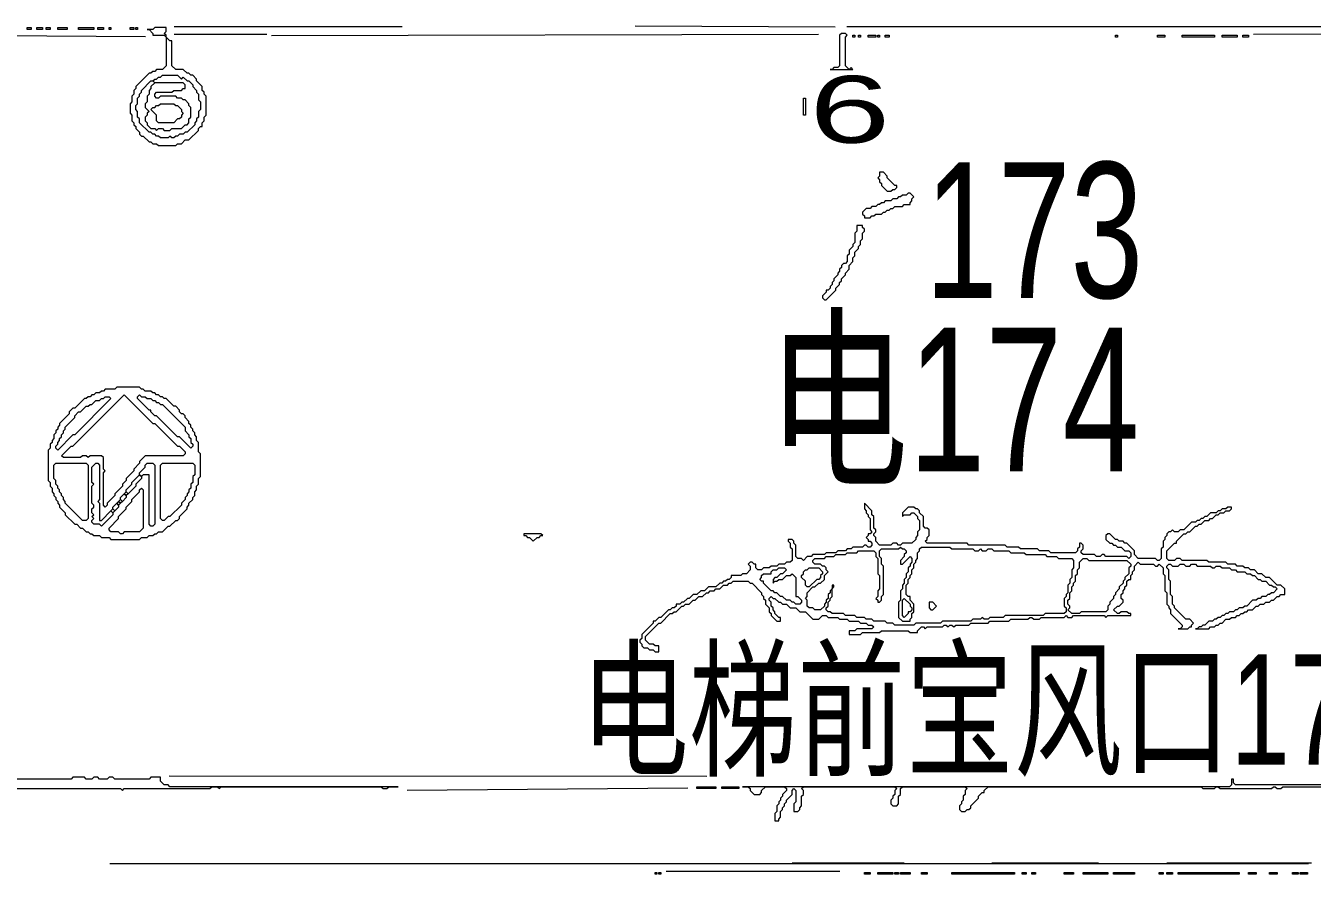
# Model space of a CAD drawing. Extents: x 20 to 3943, y 20 to 2783.
# Drawn here: x 2125 to 2801, y 28 to 474 of the extents above; entities that cross this region are included whole.
import ezdxf

# ---------------------------------------------------------------- set-up
doc = ezdxf.new("R2010")
doc.units = 0
for name, color, linetype, lineweight in [('OCR_TEXT', 6, 'Continuous', 0), ('TRACE_STRAIGHT', 5, 'Continuous', 0), ('TRACE_TEXT_SYMBOL', 6, 'Continuous', 0)]:
    doc.layers.add(name, color=color, linetype=linetype, lineweight=lineweight)
doc.styles.add('wqy-unicode', font='wqy-unicode.lff')

msp = doc.modelspace()

# ---------------------------------------------------------------- linework, layer by layer
at = {"layer": 'TRACE_STRAIGHT', "color": 5}
for p, q in [((2203.125, 473.625), (2323.125, 473.625)), ((2445.614, 474.006), (2550.631, 473.448)), ((2556.875, 473.595), (2819.375, 473.685)), ((2045.614, 469.203), (2188.131, 468.4)), ((2203.124, 469.508), (2251.877, 469.574)), ((2254.371, 468.929), (2541.878, 469.594)), ((2770.625, 469.624), (2854.377, 469.729)), ((2200.625, 79.75), (2483.125, 79.639)), ((2325.615, 72.28), (2473.147, 73.496)), ((2528, 34), (2587, 34)), ((2633, 34), (2689, 34)), ((2725, 34), (2801, 34)), ((2169.375, 33.581), (2799.375, 33.643)), ((2461.872, 29.586), (2553.127, 29.716))]:
    msp.add_line(p, q, dxfattribs=at)
at = {"layer": 'TRACE_TEXT_SYMBOL', "color": 6}
for points in [[(2126, 473), (2128, 473), (2128, 472), (2126, 472)], [(2131, 473), (2134, 473), (2134, 472), (2131, 472)], [(2136, 473), (2138, 473), (2138, 472), (2136, 472)], [(2142, 473), (2147, 473), (2147, 472), (2142, 472)], [(2153, 473), (2161, 473), (2161, 472), (2153, 472)], [(2163, 473), (2166, 473), (2166, 472), (2163, 472)], [(2169, 473), (2170, 473), (2170, 472), (2169, 472)], [(2180, 473), (2182, 473), (2182, 472), (2180, 472)], [(2183, 473), (2184, 473), (2184, 472), (2183, 472)], [(2554, 470), (2553, 469), (2553, 453), (2552, 452), (2550, 452), (2549, 451), (2548, 451), (2560, 451), (2559, 452), (2558, 451), (2556, 453), (2556, 468), (2557, 469), (2556, 470)], [(2560, 469), (2561, 469), (2561, 468), (2560, 468)], [(2563, 469), (2564, 469), (2564, 468), (2563, 468)], [(2568, 469), (2572, 469), (2572, 468), (2568, 468)], [(2573, 469), (2574, 469), (2574, 468), (2573, 468)], [(2577, 469), (2579, 469), (2579, 468), (2577, 468)], [(2698, 469), (2699, 469), (2699, 468), (2698, 468)], [(2720, 469), (2724, 469), (2724, 468), (2720, 468)], [(2733, 469), (2750, 469), (2750, 468), (2733, 468)], [(2754, 469), (2762, 469), (2762, 468), (2754, 468)], [(2765, 469), (2768, 469), (2768, 468), (2765, 468)], [(2195, 432), (2196, 433), (2203, 433), (2204, 432), (2205, 432), (2207, 430), (2207, 429), (2208, 428), (2207, 427), (2207, 426), (2206, 425), (2205, 425), (2203, 423), (2195, 423), (2194, 424), (2194, 427), (2191, 430), (2192, 431), (2193, 431), (2194, 432)], [(2534, 436), (2535, 436), (2535, 427), (2534, 427)], [(2574, 397), (2574, 395), (2573, 394), (2574, 393), (2574, 392), (2575, 391), (2575, 390), (2578, 387), (2580, 387), (2581, 388), (2582, 388), (2583, 389), (2583, 390), (2582, 390), (2578, 394), (2578, 395), (2576, 397)], [(2589, 386), (2588, 385), (2586, 385), (2585, 384), (2584, 384), (2583, 383), (2581, 383), (2580, 382), (2577, 382), (2576, 381), (2575, 381), (2574, 380), (2573, 380), (2572, 379), (2570, 379), (2569, 378), (2567, 378), (2565, 376), (2565, 375), (2566, 374), (2566, 373), (2569, 373), (2570, 374), (2571, 374), (2572, 375), (2575, 375), (2576, 376), (2577, 376), (2578, 377), (2579, 377), (2580, 378), (2581, 378), (2582, 379), (2586, 379), (2587, 380), (2590, 380), (2590, 381), (2591, 382), (2591, 383), (2592, 384), (2590, 386)], [(2562, 369), (2562, 366), (2561, 365), (2561, 360), (2560, 359), (2560, 358), (2558, 356), (2558, 354), (2557, 353), (2557, 350), (2556, 349), (2555, 349), (2554, 348), (2554, 347), (2553, 346), (2553, 345), (2552, 344), (2552, 343), (2550, 341), (2550, 340), (2549, 339), (2549, 338), (2548, 337), (2548, 336), (2547, 335), (2546, 335), (2546, 334), (2544, 332), (2544, 331), (2545, 330), (2546, 330), (2551, 335), (2551, 336), (2553, 338), (2553, 339), (2554, 340), (2554, 341), (2556, 343), (2556, 344), (2558, 346), (2558, 348), (2560, 350), (2560, 352), (2561, 353), (2561, 355), (2563, 357), (2563, 358), (2564, 359), (2564, 361), (2565, 362), (2565, 365), (2566, 366), (2566, 367), (2565, 368), (2565, 369)], [(2166, 278), (2167, 279), (2169, 279), (2170, 278), (2151, 259), (2150, 259), (2142, 251), (2141, 252), (2141, 253), (2142, 254), (2142, 255), (2143, 256), (2143, 257), (2144, 258), (2144, 259), (2145, 260), (2145, 261), (2146, 262), (2146, 263), (2151, 268), (2151, 269), (2153, 271), (2154, 271), (2157, 274), (2158, 274), (2159, 275), (2160, 275), (2162, 277), (2164, 277), (2165, 278)], [(2177, 280), (2192, 265), (2193, 265), (2205, 253), (2206, 253), (2209, 250), (2209, 249), (2208, 248), (2188, 248), (2185, 245), (2185, 244), (2182, 241), (2182, 240), (2178, 236), (2178, 235), (2176, 233), (2176, 232), (2172, 228), (2172, 227), (2168, 223), (2168, 222), (2167, 221), (2166, 222), (2166, 239), (2167, 240), (2166, 241), (2166, 247), (2165, 248), (2159, 248), (2158, 247), (2157, 248), (2155, 248), (2154, 247), (2145, 247), (2144, 248), (2149, 253), (2150, 253)], [(2184, 279), (2185, 280), (2186, 279), (2188, 279), (2189, 278), (2191, 278), (2192, 277), (2193, 277), (2194, 276), (2195, 276), (2196, 275), (2197, 275), (2209, 263), (2209, 261), (2211, 259), (2211, 258), (2212, 257), (2212, 255), (2213, 254), (2213, 253), (2212, 252), (2206, 258), (2205, 258), (2194, 269), (2193, 269), (2191, 271), (2191, 272), (2190, 272), (2184, 278)], [(2140, 243), (2141, 244), (2157, 244), (2158, 243), (2158, 215), (2157, 214), (2155, 214), (2146, 223), (2146, 224), (2145, 225), (2145, 226), (2144, 227), (2144, 228), (2143, 229), (2143, 230), (2142, 231), (2142, 232), (2141, 233), (2141, 235), (2140, 236)], [(2162, 244), (2163, 244), (2164, 243), (2164, 225), (2163, 224), (2164, 223), (2164, 214), (2165, 214), (2170, 219), (2171, 218), (2171, 217), (2165, 211), (2164, 212), (2161, 212), (2160, 213), (2160, 214), (2161, 215), (2160, 216), (2161, 217), (2160, 218), (2160, 220), (2161, 221), (2161, 222), (2160, 223), (2160, 232), (2161, 233), (2160, 234), (2160, 242)], [(2188, 243), (2189, 244), (2192, 244), (2193, 243), (2193, 212), (2192, 211), (2191, 211), (2190, 212), (2190, 238), (2187, 238), (2186, 237), (2185, 238), (2185, 239), (2188, 242)], [(2196, 243), (2197, 244), (2213, 244), (2214, 243), (2214, 238), (2213, 237), (2213, 234), (2212, 233), (2212, 231), (2211, 230), (2211, 229), (2210, 228), (2210, 227), (2209, 226), (2209, 225), (2207, 223), (2207, 222), (2201, 216), (2200, 216), (2198, 214), (2197, 214), (2196, 215)], [(2185, 238), (2186, 237), (2186, 236), (2183, 233), (2183, 232), (2179, 228), (2178, 229), (2178, 230), (2181, 233), (2181, 234)], [(2185, 230), (2186, 231), (2187, 230), (2187, 210), (2185, 208), (2177, 208), (2176, 207), (2175, 207), (2174, 208), (2170, 208), (2169, 209), (2169, 210), (2174, 215), (2174, 216), (2178, 220), (2178, 221), (2181, 224), (2181, 225), (2185, 229)], [(2173, 223), (2174, 224), (2175, 223), (2174, 222)], [(2174, 224), (2175, 225), (2176, 224), (2175, 223)], [(2177, 228), (2178, 227), (2178, 226), (2176, 224), (2175, 225), (2175, 226)], [(2177, 228), (2178, 229), (2179, 228), (2178, 227)], [(2170, 219), (2171, 220), (2172, 219), (2171, 218)], [(2173, 223), (2174, 222), (2174, 221), (2172, 219), (2171, 220), (2171, 221)], [(2387, 207), (2387, 206), (2388, 206), (2389, 205), (2390, 205), (2392, 203), (2394, 205), (2395, 205), (2396, 206), (2397, 206), (2396, 207)], [(2681, 194), (2683, 194), (2684, 193), (2704, 193), (2706, 191), (2706, 190), (2705, 189), (2705, 186), (2703, 184), (2703, 183), (2702, 182), (2702, 181), (2700, 179), (2700, 178), (2698, 176), (2698, 175), (2697, 174), (2697, 173), (2695, 171), (2695, 170), (2694, 169), (2694, 167), (2693, 166), (2680, 166), (2679, 165), (2675, 165), (2673, 167), (2674, 168), (2674, 169), (2673, 170), (2673, 172), (2674, 173), (2674, 176), (2675, 177), (2675, 179), (2676, 180), (2676, 181), (2677, 182), (2677, 185), (2678, 186), (2678, 188), (2679, 189), (2679, 192)], [(2520, 188), (2521, 189), (2524, 189), (2525, 188), (2523, 186), (2522, 186), (2520, 184), (2519, 184), (2518, 183), (2518, 181), (2519, 182), (2520, 182), (2521, 183), (2523, 183), (2525, 185), (2527, 185), (2528, 186), (2530, 184), (2530, 174), (2531, 174), (2533, 172), (2533, 171), (2532, 170), (2530, 170), (2529, 171), (2528, 171), (2527, 172), (2525, 172), (2523, 174), (2522, 174), (2520, 176), (2519, 176), (2518, 177), (2517, 177), (2513, 181), (2513, 182), (2512, 182), (2511, 183), (2512, 184), (2512, 185), (2513, 186), (2517, 186), (2517, 187), (2518, 188)], [(2536, 188), (2537, 189), (2542, 189), (2544, 187), (2544, 186), (2543, 185), (2543, 184), (2542, 183), (2541, 183), (2537, 179), (2536, 179), (2535, 180), (2535, 182), (2533, 184), (2533, 185), (2534, 186), (2534, 187), (2535, 188)], [(2586, 172), (2587, 173), (2590, 170), (2590, 169), (2591, 168), (2591, 167), (2590, 166), (2589, 166), (2589, 165), (2587, 163), (2586, 164)], [(2600, 171), (2600, 168), (2601, 167), (2602, 167), (2604, 169), (2602, 171)], [(2478, 74), (2488, 74), (2488, 73), (2478, 73)], [(2491, 74), (2500, 74), (2500, 73), (2491, 73)], [(2456, 29), (2457, 29), (2457, 28), (2456, 28)], [(2458, 29), (2459, 29), (2459, 28), (2458, 28)], [(2566, 29), (2569, 29), (2569, 28), (2566, 28)], [(2573, 29), (2581, 29), (2581, 28), (2573, 28)], [(2582, 29), (2584, 29), (2584, 28), (2582, 28)], [(2585, 29), (2590, 29), (2590, 28), (2585, 28)], [(2596, 29), (2599, 29), (2599, 28), (2596, 28)], [(2612, 29), (2645, 29), (2645, 28), (2612, 28)], [(2649, 29), (2651, 29), (2651, 28), (2649, 28)], [(2654, 29), (2656, 29), (2656, 28), (2654, 28)], [(2671, 29), (2676, 29), (2676, 28), (2671, 28)], [(2681, 29), (2694, 29), (2694, 28), (2681, 28)], [(2697, 29), (2708, 29), (2708, 28), (2697, 28)], [(2721, 29), (2723, 29), (2723, 28), (2721, 28)], [(2725, 29), (2728, 29), (2728, 28), (2725, 28)], [(2731, 29), (2763, 29), (2763, 28), (2731, 28)], [(2768, 29), (2772, 29), (2772, 28), (2768, 28)], [(2779, 29), (2783, 29), (2783, 28), (2779, 28)], [(2791, 29), (2794, 29), (2794, 28), (2791, 28)], [(2795, 29), (2799, 29), (2799, 28), (2795, 28)]]:
    msp.add_lwpolyline(points, close=True, dxfattribs=at)
for points in [[(2193, 473), (2192, 472), (2189, 472), (2190, 472), (2192, 470), (2192, 469), (2198, 469), (2199, 468), (2199, 453), (2197, 451), (2194, 451), (2193, 450), (2192, 450), (2191, 449), (2190, 449), (2183, 442), (2183, 441), (2182, 440), (2182, 438), (2181, 437), (2181, 434), (2180, 433), (2180, 428), (2181, 427), (2181, 424), (2182, 423), (2182, 422), (2183, 421), (2183, 420), (2185, 418), (2185, 417), (2186, 416), (2187, 416), (2190, 413), (2191, 413), (2192, 412), (2194, 412), (2195, 411), (2204, 411), (2205, 412), (2207, 412), (2209, 414), (2211, 414), (2216, 419), (2216, 420), (2217, 421), (2218, 421), (2218, 423), (2219, 424), (2219, 426), (2220, 427), (2220, 437), (2219, 438), (2219, 439), (2218, 440), (2218, 442), (2215, 445), (2215, 446), (2213, 448), (2212, 448), (2211, 449), (2210, 449), (2208, 451), (2204, 451)], [(2204, 451), (2202, 453), (2202, 466), (2201, 466), (2199, 468), (2199, 469), (2198, 470), (2199, 471), (2199, 473), (2193, 473)], [(2196, 447), (2197, 448), (2205, 448), (2207, 446), (2208, 447), (2210, 445), (2211, 445), (2213, 443), (2213, 442), (2215, 440), (2215, 439), (2216, 438), (2216, 435), (2217, 434), (2217, 430), (2216, 429), (2216, 426), (2215, 425), (2215, 424), (2214, 423), (2214, 422), (2210, 418), (2209, 418), (2208, 417), (2206, 417), (2205, 416), (2204, 416), (2203, 415), (2202, 415), (2201, 416), (2200, 415), (2196, 415), (2195, 416), (2194, 416), (2193, 417), (2192, 417), (2191, 418), (2190, 418), (2185, 423), (2185, 425), (2184, 426), (2184, 429), (2183, 430), (2183, 432), (2184, 433), (2184, 436), (2185, 437), (2185, 438), (2186, 439), (2186, 440), (2191, 445), (2192, 445), (2193, 444), (2191, 442), (2191, 441), (2190, 440), (2190, 438), (2189, 437), (2189, 434), (2188, 433), (2188, 431), (2190, 429), (2189, 428), (2189, 427)], [(2189, 427), (2188, 426), (2188, 424), (2189, 423), (2189, 422), (2191, 420), (2193, 420), (2194, 419), (2195, 420), (2197, 420), (2198, 419), (2201, 419), (2202, 420), (2207, 420), (2209, 422), (2210, 422), (2211, 423), (2211, 425), (2212, 426), (2212, 431), (2211, 432), (2211, 433), (2209, 435), (2208, 435), (2207, 436), (2205, 436), (2204, 437), (2196, 437), (2195, 436), (2194, 436), (2193, 437), (2193, 438), (2194, 439), (2202, 439), (2203, 440), (2207, 440), (2208, 441), (2209, 441), (2209, 443), (2208, 444), (2193, 444), (2192, 445), (2193, 446), (2194, 446), (2195, 447), (2196, 447)], [(2173, 284), (2172, 283), (2167, 283), (2166, 282), (2165, 282), (2164, 281), (2162, 281), (2161, 280), (2160, 280), (2159, 279), (2158, 279), (2157, 278), (2156, 278), (2151, 273), (2150, 273), (2148, 271), (2148, 270), (2143, 265), (2143, 264), (2142, 263), (2142, 262), (2141, 261), (2141, 260), (2140, 259), (2140, 257), (2139, 256), (2139, 255), (2138, 254), (2138, 252), (2137, 251), (2137, 235), (2138, 234), (2138, 232), (2139, 231), (2139, 229), (2140, 228), (2140, 227), (2141, 226), (2141, 225), (2142, 224), (2142, 223), (2143, 222), (2143, 221), (2146, 218), (2146, 217), (2151, 212), (2152, 212), (2154, 210), (2155, 210), (2157, 208), (2158, 208), (2159, 207), (2160, 207), (2161, 206), (2164, 206), (2165, 205), (2169, 205), (2170, 204), (2185, 204), (2186, 205), (2189, 205), (2190, 206), (2192, 206), (2193, 207)], [(2193, 207), (2194, 207), (2195, 208), (2197, 208), (2200, 211), (2201, 211), (2204, 214), (2205, 214), (2206, 215), (2206, 216), (2210, 220), (2210, 221), (2211, 222), (2211, 223), (2213, 225), (2213, 226), (2214, 227), (2214, 229), (2215, 230), (2215, 232), (2216, 233), (2216, 236), (2217, 237), (2217, 249), (2216, 250), (2216, 255), (2215, 256), (2215, 258), (2214, 259), (2214, 260), (2213, 261), (2213, 262), (2212, 263), (2212, 264), (2211, 265), (2211, 266), (2209, 268), (2209, 269), (2208, 270), (2207, 270), (2206, 271), (2206, 272), (2204, 274), (2203, 274), (2199, 278), (2198, 278), (2197, 279), (2196, 279), (2195, 280), (2194, 280), (2193, 281), (2192, 281), (2191, 282), (2188, 282), (2187, 283), (2186, 283), (2185, 284), (2173, 284)], [(2566, 223), (2566, 220), (2567, 219), (2567, 218), (2568, 217), (2568, 216), (2569, 215), (2569, 209), (2570, 208), (2569, 207), (2568, 207), (2568, 206), (2567, 205), (2568, 204), (2568, 203), (2569, 203), (2570, 202), (2570, 201), (2569, 200), (2568, 200), (2567, 201), (2566, 201), (2565, 200), (2560, 200), (2559, 199), (2557, 199), (2556, 198), (2552, 198), (2551, 197), (2546, 197), (2545, 196), (2539, 196), (2538, 195), (2536, 195), (2534, 193), (2533, 194), (2531, 194), (2530, 195), (2530, 201), (2529, 202), (2529, 203), (2528, 204), (2526, 204), (2526, 203), (2527, 202), (2527, 200), (2528, 199), (2528, 193), (2527, 192), (2525, 192), (2524, 191), (2521, 191), (2520, 190), (2517, 190), (2516, 189), (2513, 189), (2512, 188), (2510, 188), (2509, 189), (2509, 191), (2508, 191), (2507, 192), (2506, 192), (2505, 191)], [(2585, 201), (2584, 201), (2583, 202), (2581, 202), (2580, 201), (2574, 201), (2572, 203), (2572, 205), (2571, 206), (2571, 207), (2572, 208), (2572, 209), (2571, 210), (2571, 216), (2570, 217), (2570, 219), (2566, 223)], [(2706, 197), (2706, 195), (2705, 194), (2704, 195), (2693, 195), (2692, 196), (2691, 196), (2690, 195), (2688, 195), (2687, 196), (2681, 196), (2680, 197), (2680, 198), (2681, 199), (2681, 201), (2680, 202), (2679, 202), (2679, 200), (2678, 199), (2678, 198), (2677, 197), (2664, 197), (2663, 198), (2658, 198), (2657, 199), (2648, 199), (2647, 200), (2641, 200), (2640, 201), (2621, 201), (2620, 202), (2599, 202), (2598, 203), (2599, 204), (2599, 205), (2600, 206), (2600, 209), (2599, 210), (2598, 210), (2597, 211), (2597, 216), (2595, 218), (2595, 219), (2594, 220), (2593, 220), (2592, 221), (2589, 221), (2586, 218), (2586, 216), (2587, 217), (2590, 217), (2591, 218), (2592, 218), (2594, 216), (2594, 215), (2595, 214), (2595, 209), (2594, 208), (2594, 206), (2593, 205), (2593, 204), (2591, 202), (2586, 202), (2585, 201)], [(2749, 215), (2751, 217), (2752, 217), (2753, 218), (2755, 218), (2756, 219), (2758, 219), (2759, 220), (2759, 221), (2757, 221), (2756, 220), (2754, 220), (2753, 219), (2752, 219), (2751, 218), (2748, 218), (2746, 216), (2745, 216), (2744, 215), (2743, 215), (2742, 214), (2741, 214), (2740, 213), (2738, 213), (2734, 209), (2732, 209), (2731, 208), (2729, 208), (2728, 209), (2727, 208), (2726, 208), (2725, 207), (2725, 206), (2724, 205), (2724, 204), (2723, 203), (2723, 200), (2722, 199), (2722, 194), (2721, 193), (2720, 193), (2719, 194), (2710, 194), (2708, 196), (2708, 198), (2704, 202), (2703, 202), (2702, 203), (2700, 203), (2699, 204), (2698, 204), (2695, 207), (2694, 207), (2693, 206), (2693, 204), (2695, 202), (2696, 202), (2697, 201), (2698, 201), (2699, 200), (2701, 200), (2703, 198), (2705, 198), (2706, 197)], [(2756, 162), (2758, 162), (2759, 163), (2761, 163), (2762, 164), (2763, 164), (2764, 165), (2765, 165), (2766, 166), (2767, 166), (2768, 167), (2770, 167), (2772, 169), (2773, 169), (2774, 170), (2776, 170), (2777, 171), (2779, 171), (2780, 172), (2781, 172), (2783, 174), (2784, 174), (2785, 175), (2787, 175), (2787, 178), (2785, 180), (2783, 180), (2779, 184), (2777, 184), (2775, 186), (2773, 186), (2771, 188), (2769, 188), (2768, 189), (2766, 189), (2765, 190), (2762, 190), (2761, 191), (2757, 191), (2756, 192), (2747, 192), (2746, 193), (2733, 193), (2732, 194), (2730, 194), (2729, 193), (2726, 193), (2725, 194), (2725, 198), (2729, 202), (2730, 202), (2730, 203), (2734, 207), (2735, 207), (2736, 208), (2737, 208), (2740, 211), (2741, 211), (2742, 212), (2743, 212), (2745, 214), (2747, 214), (2748, 215), (2749, 215)], [(2549, 174), (2549, 178), (2550, 179), (2550, 180), (2549, 180), (2549, 178), (2548, 177), (2548, 176), (2547, 175), (2547, 173), (2546, 172), (2546, 171), (2545, 170), (2545, 169), (2543, 167), (2540, 167), (2539, 168), (2537, 168), (2536, 169), (2536, 172), (2535, 173), (2536, 174), (2536, 176), (2539, 179), (2540, 179), (2542, 181), (2543, 181), (2545, 183), (2545, 185), (2547, 187), (2546, 188), (2546, 189), (2545, 190), (2544, 190), (2543, 191), (2540, 191), (2539, 192), (2539, 193), (2540, 194), (2545, 194), (2546, 195), (2550, 195), (2551, 196), (2556, 196), (2557, 197), (2562, 197), (2563, 198), (2571, 198), (2572, 197), (2572, 195), (2573, 194), (2573, 186), (2574, 185), (2574, 178), (2573, 177), (2573, 174), (2572, 173), (2573, 172), (2573, 171), (2574, 171), (2575, 172), (2575, 174), (2576, 175), (2576, 190)], [(2631, 199), (2633, 199), (2634, 198), (2642, 198), (2643, 197), (2650, 197), (2651, 196), (2661, 196), (2662, 195), (2667, 195), (2668, 194), (2675, 194), (2676, 193), (2676, 189), (2675, 188), (2675, 184), (2674, 183), (2674, 181), (2673, 180), (2673, 176), (2672, 175), (2672, 174), (2671, 173), (2671, 169), (2672, 168), (2672, 166), (2671, 165), (2661, 165), (2660, 164), (2640, 164), (2639, 163), (2632, 163), (2631, 162), (2629, 162), (2628, 163), (2627, 162), (2623, 162), (2622, 161), (2607, 161), (2606, 160), (2593, 160), (2592, 159), (2582, 159), (2581, 160), (2578, 160), (2577, 161), (2571, 161), (2570, 162), (2567, 162), (2566, 163), (2562, 163), (2561, 164), (2556, 164), (2555, 165), (2549, 165), (2548, 166), (2547, 166), (2546, 167), (2546, 168), (2547, 169), (2547, 171), (2548, 172), (2548, 173), (2549, 174)], [(2576, 190), (2575, 191), (2575, 194), (2574, 195), (2574, 198), (2575, 199), (2584, 199)], [(2584, 199), (2585, 200), (2586, 199), (2587, 199), (2588, 198), (2588, 197), (2587, 196), (2587, 195), (2585, 193), (2585, 191), (2586, 191), (2590, 195), (2591, 194), (2591, 192), (2590, 191), (2590, 190), (2589, 189), (2589, 187), (2588, 186), (2588, 184), (2587, 183), (2587, 181), (2586, 180), (2586, 178), (2585, 177), (2585, 172), (2584, 171), (2584, 163), (2586, 161), (2590, 161), (2590, 162), (2591, 163), (2591, 165), (2592, 166), (2592, 170), (2590, 172), (2590, 174), (2589, 174), (2588, 175), (2588, 180), (2589, 181), (2589, 183), (2590, 184), (2590, 185), (2591, 186), (2591, 188), (2592, 189), (2592, 191), (2593, 192), (2593, 193), (2594, 194), (2594, 197), (2595, 198), (2595, 199), (2596, 200), (2611, 200), (2612, 199), (2623, 199), (2624, 198), (2626, 198), (2627, 199), (2628, 198), (2630, 198), (2631, 199)], [(2505, 191), (2506, 190), (2506, 188), (2504, 186), (2502, 186), (2501, 185), (2496, 185), (2496, 184), (2495, 183), (2494, 183), (2493, 182), (2492, 182), (2491, 181), (2490, 181), (2488, 179), (2484, 179), (2482, 177), (2480, 177), (2478, 175), (2476, 175), (2474, 173), (2473, 173), (2471, 171), (2470, 171), (2469, 170), (2467, 170), (2467, 169), (2466, 168), (2465, 168), (2464, 167), (2463, 167), (2459, 163), (2458, 163), (2456, 161), (2455, 161), (2455, 160), (2449, 154), (2449, 152), (2448, 151), (2448, 150), (2449, 149), (2449, 148), (2450, 147), (2452, 147), (2453, 146), (2455, 146), (2456, 145), (2458, 145), (2458, 148), (2456, 148), (2455, 149), (2453, 149), (2451, 151), (2451, 153), (2458, 160), (2459, 160), (2464, 165), (2465, 165), (2466, 166), (2467, 166), (2470, 169), (2471, 169), (2472, 170), (2474, 170)], [(2702, 176), (2702, 177), (2703, 178), (2703, 179), (2704, 180), (2704, 182), (2705, 183), (2706, 183), (2706, 185), (2707, 186), (2707, 187), (2708, 188), (2708, 190), (2710, 192), (2711, 191), (2718, 191), (2719, 190), (2720, 190), (2721, 191), (2723, 189), (2723, 186), (2724, 185), (2724, 177), (2725, 176), (2725, 170), (2726, 169), (2726, 168), (2727, 167), (2727, 165), (2733, 159), (2733, 158), (2732, 157), (2731, 157), (2736, 157), (2737, 158), (2738, 158), (2738, 159), (2739, 160), (2737, 162), (2735, 162), (2729, 168), (2729, 169), (2728, 170), (2728, 174), (2727, 175), (2727, 182), (2726, 183), (2726, 188), (2725, 189), (2725, 190), (2726, 191), (2727, 191), (2728, 190), (2731, 190), (2732, 191), (2734, 191), (2735, 190), (2737, 190), (2738, 191), (2740, 191), (2741, 190), (2748, 190), (2749, 189), (2750, 189)], [(2750, 189), (2751, 190), (2753, 190), (2754, 189), (2758, 189), (2759, 188), (2761, 188), (2762, 187), (2766, 187), (2767, 186), (2769, 186), (2770, 185), (2771, 185), (2773, 183), (2774, 183), (2775, 182), (2777, 182), (2779, 180), (2780, 180), (2781, 179), (2782, 179), (2783, 178), (2781, 176), (2780, 176), (2779, 175), (2778, 175), (2777, 174), (2775, 174), (2774, 173), (2773, 173), (2772, 172), (2770, 172), (2767, 169), (2766, 169), (2765, 168), (2763, 168), (2762, 167), (2761, 167), (2760, 166), (2758, 166), (2757, 165), (2756, 165), (2755, 164), (2754, 164), (2753, 163), (2752, 163), (2751, 162), (2750, 162), (2749, 161), (2747, 161), (2745, 159), (2744, 159), (2743, 158), (2742, 158), (2741, 157), (2740, 157), (2747, 157), (2748, 158), (2750, 158), (2751, 159), (2752, 159), (2753, 160), (2754, 160), (2756, 162)], [(2474, 170), (2476, 172), (2477, 172), (2479, 174), (2481, 174), (2483, 176), (2484, 176), (2485, 177), (2487, 177), (2488, 178), (2490, 178), (2492, 180), (2494, 180), (2495, 181), (2496, 181), (2497, 182), (2505, 182), (2506, 181), (2507, 181), (2512, 176), (2512, 175), (2513, 174), (2513, 173), (2514, 172), (2514, 170), (2516, 168), (2516, 166), (2517, 165), (2517, 164), (2520, 161), (2522, 161), (2522, 163), (2521, 163), (2519, 165), (2519, 166), (2518, 167), (2518, 168), (2517, 169), (2517, 171), (2516, 172), (2516, 173), (2517, 174), (2518, 173), (2519, 173), (2521, 171), (2522, 171), (2523, 170), (2525, 170), (2527, 168), (2530, 168), (2532, 166), (2535, 166), (2539, 162), (2542, 162), (2544, 164), (2546, 164), (2547, 163), (2552, 163), (2553, 162), (2557, 162), (2558, 161), (2563, 161), (2564, 160), (2567, 160)], [(2567, 160), (2568, 159), (2570, 159), (2571, 158), (2570, 157), (2562, 157), (2561, 156), (2558, 156), (2558, 154), (2564, 154), (2565, 155), (2574, 155), (2575, 156), (2589, 156), (2590, 155), (2594, 155), (2594, 156), (2596, 158), (2597, 158), (2598, 157), (2599, 158), (2607, 158), (2608, 159), (2609, 159), (2610, 158), (2611, 159), (2612, 159), (2613, 158), (2614, 159), (2621, 159), (2622, 160), (2631, 160), (2632, 161), (2642, 161), (2643, 162), (2652, 162), (2653, 163), (2654, 163), (2655, 162), (2658, 162), (2659, 163), (2671, 163), (2672, 164), (2673, 163), (2675, 163), (2676, 164), (2692, 164), (2693, 163), (2694, 164), (2706, 164), (2706, 165), (2705, 165), (2704, 166), (2701, 166), (2700, 165), (2699, 165), (2697, 167), (2699, 169), (2700, 169), (2702, 171), (2702, 172), (2701, 173), (2701, 175), (2702, 176)], [(2114, 73), (2175, 73), (2176, 72), (2177, 73), (2222, 73), (2223, 74), (2226, 74), (2227, 73), (2228, 74), (2312, 74), (2313, 73), (2315, 73), (2316, 74), (2321, 74), (2201, 74), (2200, 75), (2198, 75), (2196, 77), (2196, 79), (2191, 79), (2190, 78), (2172, 78), (2171, 79), (2169, 79), (2168, 78), (2164, 78), (2163, 79), (2161, 79), (2160, 78), (2157, 78), (2156, 79), (2150, 79), (2149, 78), (2113, 78)], [(2849, 75), (2761, 75), (2760, 76), (2760, 78), (2759, 78), (2759, 75), (2758, 74), (2502, 74), (2505, 74), (2506, 73), (2506, 72), (2508, 70), (2511, 70), (2512, 71), (2512, 72), (2514, 74), (2524, 74), (2525, 73), (2525, 72), (2523, 70), (2523, 69), (2522, 68), (2522, 67), (2521, 66), (2521, 65), (2520, 64), (2520, 61), (2519, 60), (2519, 56), (2521, 56), (2521, 57), (2522, 58), (2522, 61), (2523, 62), (2523, 63), (2524, 64), (2524, 65), (2525, 66), (2525, 67), (2528, 70), (2528, 72), (2529, 73), (2530, 72), (2530, 66), (2529, 65), (2529, 61), (2531, 61), (2532, 62), (2532, 63), (2533, 64), (2533, 69), (2534, 70), (2534, 72), (2533, 73), (2534, 74), (2582, 74), (2583, 73), (2582, 72), (2582, 70), (2581, 69), (2581, 68), (2580, 67)], [(2580, 67), (2580, 65), (2581, 64), (2583, 64), (2584, 65), (2584, 69), (2585, 70), (2585, 73), (2586, 74), (2619, 74), (2620, 73), (2619, 72), (2619, 70), (2618, 69), (2618, 67), (2617, 66), (2617, 65), (2616, 64), (2616, 62), (2617, 61), (2619, 61), (2620, 62), (2621, 62), (2622, 63), (2622, 64), (2626, 68), (2626, 69), (2628, 71), (2629, 71), (2629, 72), (2631, 74), (2743, 74), (2744, 73), (2750, 73), (2751, 74), (2752, 74), (2753, 73), (2780, 73), (2781, 74), (2782, 74), (2783, 73), (2785, 73), (2786, 74), (2865, 74)]]:
    msp.add_lwpolyline(points, dxfattribs=at)

# ---------------------------------------------------------------- texts
at = {"layer": 'OCR_TEXT', "color": 6, "style": 'wqy-unicode'}
for s, height, width, p in [('6', 35.179, 1.630088, (2537, 412.469)), ('173', 71.3355, 0.72, (2597.963, 330.951)), ('电174', 75.5415, 0.72, (2514.986, 239.806)), ('电梯前宝风口176', 58.0139, 0.72, (2416.725, 85.606))]:
    msp.add_text(s, height=height, dxfattribs=dict(at, width=width)).set_placement(p)

doc.saveas('drawing.dxf')
